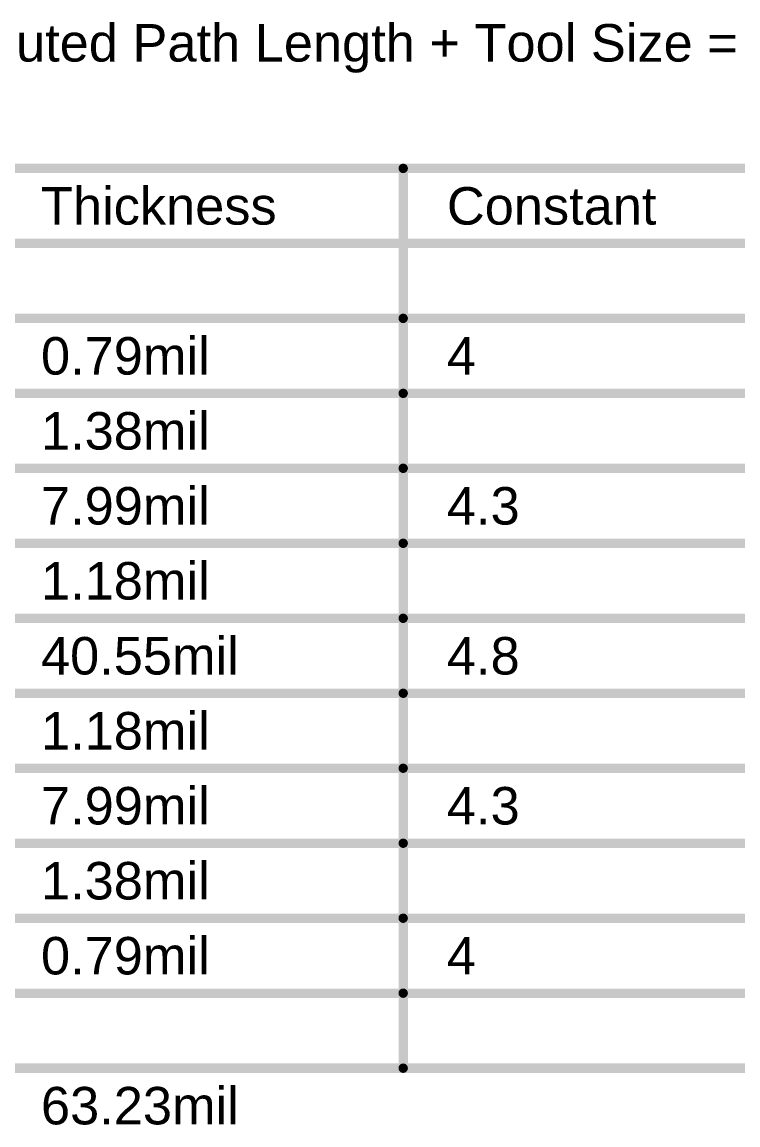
# Model space of a CAD drawing. Header units: inches. Extents: x -6 to 5433, y -4 to 5447.
# Drawn here: x 122.18 to 151.29, y -3.07 to 41.76 of the extents above; entities that cross this region are included whole.
import ezdxf

# ---------------------------------------------------------------- set-up
doc = ezdxf.new("R2010")
doc.units = ezdxf.units.IN
doc.layers.add('Drill Drawing', color=1, linetype='Continuous')
doc.layers.add('Fabrication', color=76, linetype='Continuous')
doc.styles.add('Arial', font='', dxfattribs={"height": 0.2})
doc.styles.get('Arial').set_extended_font_data('Arial')

msp = doc.modelspace()

# ---------------------------------------------------------------- linework, layer by layer
at = {"layer": 'Fabrication'}
for points in [[(71.91, 35.814, 0.381, 0.381, 0), (180.593, 35.814, 0.381, 0.381, 0)], [(137.679, -0.762, 0.381, 0.381, 0), (137.679, 35.814, 0.381, 0.381, 0)], [(71.91, 32.766, 0.381, 0.381, 0), (180.593, 32.766, 0.381, 0.381, 0)], [(121.173, 29.718, 0.381, 0.381, 0), (137.679, 29.718, 0.381, 0.381, 0)], [(137.679, 29.718, 0.381, 0.381, 0), (152.153, 29.718, 0.381, 0.381, 0)], [(121.173, 26.67, 0.381, 0.381, 0), (137.679, 26.67, 0.381, 0.381, 0)], [(137.679, 26.67, 0.381, 0.381, 0), (152.153, 26.67, 0.381, 0.381, 0)], [(121.173, 23.622, 0.381, 0.381, 0), (137.679, 23.622, 0.381, 0.381, 0)], [(137.679, 23.622, 0.381, 0.381, 0), (152.153, 23.622, 0.381, 0.381, 0)], [(121.173, 20.574, 0.381, 0.381, 0), (137.679, 20.574, 0.381, 0.381, 0)], [(137.679, 20.574, 0.381, 0.381, 0), (152.153, 20.574, 0.381, 0.381, 0)], [(121.173, 17.526, 0.381, 0.381, 0), (137.679, 17.526, 0.381, 0.381, 0)], [(137.679, 17.526, 0.381, 0.381, 0), (152.153, 17.526, 0.381, 0.381, 0)], [(121.173, 14.478, 0.381, 0.381, 0), (137.679, 14.478, 0.381, 0.381, 0)], [(137.679, 14.478, 0.381, 0.381, 0), (152.153, 14.478, 0.381, 0.381, 0)], [(121.173, 11.43, 0.381, 0.381, 0), (137.679, 11.43, 0.381, 0.381, 0)], [(137.679, 11.43, 0.381, 0.381, 0), (152.153, 11.43, 0.381, 0.381, 0)], [(121.173, 8.382, 0.381, 0.381, 0), (137.679, 8.382, 0.381, 0.381, 0)], [(137.679, 8.382, 0.381, 0.381, 0), (152.153, 8.382, 0.381, 0.381, 0)], [(121.173, 5.334, 0.381, 0.381, 0), (137.679, 5.334, 0.381, 0.381, 0)], [(137.679, 5.334, 0.381, 0.381, 0), (152.153, 5.334, 0.381, 0.381, 0)], [(121.173, 2.286, 0.381, 0.381, 0), (137.679, 2.286, 0.381, 0.381, 0)], [(137.679, 2.286, 0.381, 0.381, 0), (152.153, 2.286, 0.381, 0.381, 0)], [(121.173, -0.762, 0.381, 0.381, 0), (137.679, -0.762, 0.381, 0.381, 0)], [(137.679, -0.762, 0.381, 0.381, 0), (152.153, -0.762, 0.381, 0.381, 0)]]:
    msp.add_lwpolyline(points, format="xyseb", dxfattribs=at)
for points in [[(137.584, 35.814, 0.191, 0.191, 1), (137.774, 35.814, 0.191, 0.191, 1)], [(137.584, 29.718, 0.191, 0.191, 1), (137.774, 29.718, 0.191, 0.191, 1)], [(137.584, 29.718, 0.191, 0.191, 1), (137.774, 29.718, 0.191, 0.191, 1)], [(137.584, 26.67, 0.191, 0.191, 1), (137.774, 26.67, 0.191, 0.191, 1)], [(137.584, 26.67, 0.191, 0.191, 1), (137.774, 26.67, 0.191, 0.191, 1)], [(137.584, 23.622, 0.191, 0.191, 1), (137.774, 23.622, 0.191, 0.191, 1)], [(137.584, 23.622, 0.191, 0.191, 1), (137.774, 23.622, 0.191, 0.191, 1)], [(137.584, 20.574, 0.191, 0.191, 1), (137.774, 20.574, 0.191, 0.191, 1)], [(137.584, 20.574, 0.191, 0.191, 1), (137.774, 20.574, 0.191, 0.191, 1)], [(137.584, 17.526, 0.191, 0.191, 1), (137.774, 17.526, 0.191, 0.191, 1)], [(137.584, 17.526, 0.191, 0.191, 1), (137.774, 17.526, 0.191, 0.191, 1)], [(137.584, 14.478, 0.191, 0.191, 1), (137.774, 14.478, 0.191, 0.191, 1)], [(137.584, 14.478, 0.191, 0.191, 1), (137.774, 14.478, 0.191, 0.191, 1)], [(137.584, 11.43, 0.191, 0.191, 1), (137.774, 11.43, 0.191, 0.191, 1)], [(137.584, 11.43, 0.191, 0.191, 1), (137.774, 11.43, 0.191, 0.191, 1)], [(137.584, 8.382, 0.191, 0.191, 1), (137.774, 8.382, 0.191, 0.191, 1)], [(137.584, 8.382, 0.191, 0.191, 1), (137.774, 8.382, 0.191, 0.191, 1)], [(137.584, 5.334, 0.191, 0.191, 1), (137.774, 5.334, 0.191, 0.191, 1)], [(137.584, 5.334, 0.191, 0.191, 1), (137.774, 5.334, 0.191, 0.191, 1)], [(137.584, 2.286, 0.191, 0.191, 1), (137.774, 2.286, 0.191, 0.191, 1)], [(137.584, 2.286, 0.191, 0.191, 1), (137.774, 2.286, 0.191, 0.191, 1)], [(137.584, -0.762, 0.191, 0.191, 1), (137.774, -0.762, 0.191, 0.191, 1)], [(137.584, -0.762, 0.191, 0.191, 1), (137.774, -0.762, 0.191, 0.191, 1)], [(137.584, -0.762, 0.191, 0.191, 1), (137.774, -0.762, 0.191, 0.191, 1)]]:
    msp.add_lwpolyline(points, format="xyseb", close=True, dxfattribs=at)

# ---------------------------------------------------------------- texts
at = {"layer": 'Drill Drawing', "style": 'Arial'}
msp.add_text(' = Routed Path Length + Tool Size = Slot length as defined in the PCB layout', height=1.524, dxfattribs=at).set_placement((116.789, 40.157))
at = {"layer": 'Fabrication', "style": 'Arial'}
for s, p in [('Thickness', (122.951, 33.528)), ('Constant', (139.457, 33.528)), ('0.79mil', (122.951, 27.432)), ('4', (139.457, 27.432)), ('1.38mil', (122.951, 24.384)), ('7.99mil', (122.951, 21.336)), ('4.3', (139.457, 21.336)), ('1.18mil', (122.951, 18.288)), ('40.55mil', (122.951, 15.24)), ('4.8', (139.457, 15.24)), ('1.18mil', (122.951, 12.192)), ('7.99mil', (122.951, 9.144)), ('4.3', (139.457, 9.144)), ('1.38mil', (122.951, 6.096)), ('0.79mil', (122.951, 3.048)), ('4', (139.457, 3.048)), ('63.23mil', (122.951, -3.048))]:
    msp.add_text(s, height=1.524, dxfattribs=at).set_placement(p)

doc.saveas('drawing.dxf')
